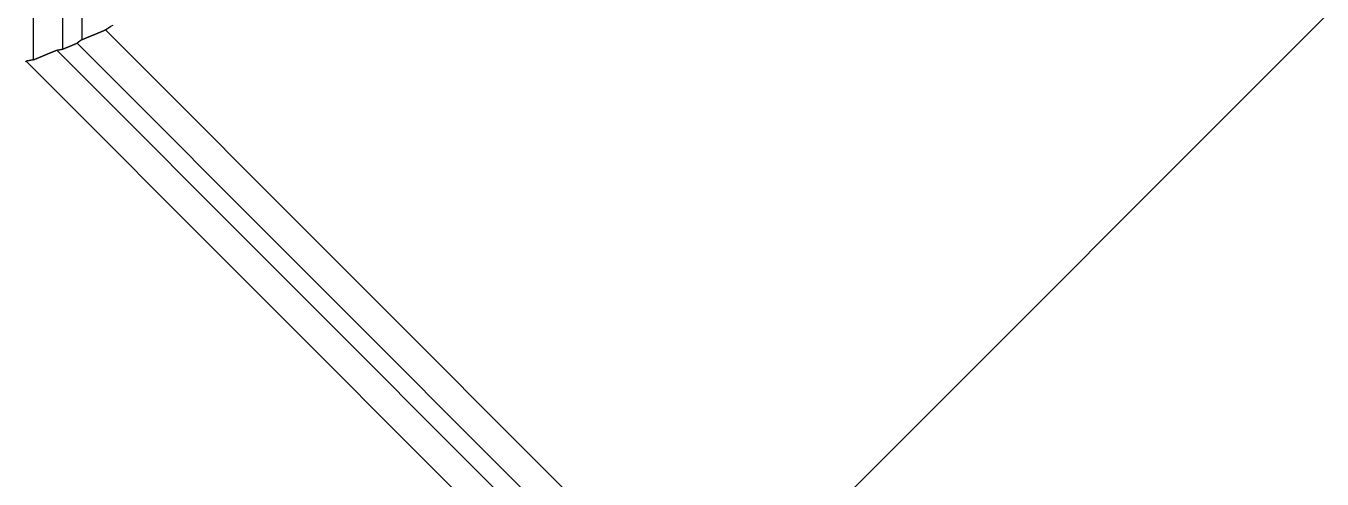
# Model space of a CAD drawing. Header units: millimetres. Extents: x -1292 to 2253, y 326 to 453.
# Drawn here: x 2097.77458 to 2097.80575, y 347.07726 to 347.08815 of the extents above; entities that cross this region are included whole.
import ezdxf

# ---------------------------------------------------------------- set-up
doc = ezdxf.new("R2010")
doc.units = ezdxf.units.MM
doc.header["$LTSCALE"] = 0.5
doc.linetypes.add('HIDDENX2', pattern=[0.75, 0.5, -0.25])
doc.layers.add('Eixo', color=4, linetype='HIDDENX2')
doc.layers.add('Esgoto', color=5, linetype='ByLayer')

msp = doc.modelspace()

# ---------------------------------------------------------------- linework, layer by layer
at = {"layer": 'Eixo'}
msp.add_line((2097.766307, 347.048861), (2097.826072, 347.108625), dxfattribs=at)
at = {"layer": 'Esgoto', "color": 2}
for p, q in [((2097.774757, 347.130925), (2097.774757, 347.087334)), ((2097.775464, 347.130632), (2097.775464, 347.087591)), ((2097.775929, 347.130168), (2097.775929, 347.087819)), ((2097.776636, 347.088148), (2097.776679, 347.088166)), ((2097.775969, 347.087836), (2097.775973, 347.087838)), ((2097.775973, 347.087838), (2097.775977, 347.08784)), ((2097.775977, 347.08784), (2097.775982, 347.087841)), ((2097.775982, 347.087841), (2097.775986, 347.087843)), ((2097.775986, 347.087843), (2097.775991, 347.087845)), ((2097.775991, 347.087845), (2097.775995, 347.087847)), ((2097.775995, 347.087847), (2097.776, 347.087849)), ((2097.776, 347.087849), (2097.776004, 347.087851)), ((2097.776004, 347.087851), (2097.776009, 347.087852)), ((2097.776009, 347.087852), (2097.776013, 347.087854)), ((2097.776013, 347.087854), (2097.776017, 347.087856)), ((2097.776017, 347.087856), (2097.776022, 347.087858)), ((2097.776022, 347.087858), (2097.776026, 347.08786)), ((2097.776026, 347.08786), (2097.776031, 347.087862)), ((2097.776031, 347.087862), (2097.776035, 347.087863)), ((2097.776035, 347.087863), (2097.77604, 347.087865)), ((2097.77604, 347.087865), (2097.776044, 347.087867)), ((2097.776044, 347.087867), (2097.776048, 347.087869)), ((2097.776048, 347.087869), (2097.776053, 347.087871)), ((2097.776053, 347.087871), (2097.776057, 347.087873)), ((2097.776057, 347.087873), (2097.776062, 347.087875)), ((2097.776062, 347.087875), (2097.776066, 347.087876)), ((2097.776066, 347.087876), (2097.776071, 347.087878)), ((2097.776071, 347.087878), (2097.776075, 347.08788)), ((2097.776075, 347.08788), (2097.776079, 347.087882)), ((2097.776079, 347.087882), (2097.776084, 347.087884)), ((2097.776084, 347.087884), (2097.776088, 347.087886)), ((2097.776088, 347.087886), (2097.776093, 347.087887)), ((2097.776093, 347.087887), (2097.776097, 347.087889)), ((2097.776097, 347.087889), (2097.776102, 347.087891)), ((2097.776102, 347.087891), (2097.776106, 347.087893)), ((2097.776106, 347.087893), (2097.776111, 347.087895)), ((2097.776111, 347.087895), (2097.776115, 347.087897)), ((2097.776115, 347.087897), (2097.776119, 347.087898)), ((2097.776119, 347.087898), (2097.776124, 347.0879)), ((2097.776124, 347.0879), (2097.776128, 347.087902)), ((2097.776128, 347.087902), (2097.776133, 347.087904)), ((2097.776133, 347.087904), (2097.776137, 347.087906)), ((2097.776137, 347.087906), (2097.776142, 347.087908)), ((2097.776142, 347.087908), (2097.776146, 347.087909)), ((2097.776146, 347.087909), (2097.77615, 347.087911)), ((2097.77615, 347.087911), (2097.776155, 347.087913)), ((2097.776155, 347.087913), (2097.776159, 347.087915)), ((2097.776159, 347.087915), (2097.776164, 347.087917)), ((2097.776164, 347.087917), (2097.776168, 347.087919)), ((2097.776168, 347.087919), (2097.776173, 347.08792)), ((2097.776173, 347.08792), (2097.776177, 347.087922)), ((2097.776177, 347.087922), (2097.776182, 347.087924)), ((2097.776182, 347.087924), (2097.776186, 347.087926)), ((2097.776186, 347.087926), (2097.77619, 347.087928)), ((2097.77619, 347.087928), (2097.776195, 347.08793)), ((2097.776195, 347.08793), (2097.776199, 347.087931)), ((2097.776199, 347.087931), (2097.776204, 347.087933)), ((2097.776204, 347.087933), (2097.776208, 347.087935)), ((2097.776208, 347.087935), (2097.776213, 347.087937)), ((2097.776213, 347.087937), (2097.776217, 347.087939)), ((2097.776217, 347.087939), (2097.776221, 347.087941)), ((2097.776221, 347.087941), (2097.776226, 347.087943)), ((2097.776226, 347.087943), (2097.77623, 347.087944)), ((2097.77623, 347.087944), (2097.776235, 347.087946)), ((2097.776235, 347.087946), (2097.776239, 347.087948)), ((2097.776239, 347.087948), (2097.776244, 347.08795)), ((2097.776244, 347.08795), (2097.776248, 347.087952)), ((2097.776248, 347.087952), (2097.776252, 347.087954)), ((2097.776252, 347.087954), (2097.776257, 347.087955)), ((2097.776257, 347.087955), (2097.776261, 347.087957)), ((2097.776261, 347.087957), (2097.776266, 347.087959)), ((2097.776266, 347.087959), (2097.77627, 347.087961)), ((2097.77627, 347.087961), (2097.776275, 347.087963)), ((2097.776275, 347.087963), (2097.776279, 347.087965)), ((2097.776279, 347.087965), (2097.776284, 347.087966)), ((2097.776284, 347.087966), (2097.776288, 347.087968)), ((2097.776288, 347.087968), (2097.776292, 347.08797)), ((2097.776292, 347.08797), (2097.776297, 347.087972)), ((2097.776297, 347.087972), (2097.776301, 347.087974)), ((2097.776301, 347.087974), (2097.776306, 347.087976)), ((2097.776306, 347.087976), (2097.77631, 347.087977)), ((2097.77631, 347.087977), (2097.776315, 347.087979)), ((2097.776315, 347.087979), (2097.776319, 347.087981)), ((2097.776319, 347.087981), (2097.776323, 347.087983)), ((2097.776323, 347.087983), (2097.776328, 347.087985)), ((2097.776328, 347.087985), (2097.776332, 347.087987)), ((2097.776332, 347.087987), (2097.776337, 347.087988)), ((2097.776337, 347.087988), (2097.776341, 347.08799)), ((2097.776341, 347.08799), (2097.776346, 347.087992)), ((2097.776346, 347.087992), (2097.77635, 347.087994)), ((2097.77635, 347.087994), (2097.776355, 347.087996)), ((2097.776355, 347.087996), (2097.776359, 347.087998)), ((2097.776359, 347.087998), (2097.776363, 347.087999)), ((2097.776363, 347.087999), (2097.776368, 347.088001)), ((2097.776368, 347.088001), (2097.776372, 347.088003)), ((2097.776372, 347.088003), (2097.776377, 347.088005)), ((2097.776377, 347.088005), (2097.776381, 347.088007)), ((2097.776381, 347.088007), (2097.776386, 347.088009)), ((2097.776386, 347.088009), (2097.77639, 347.08801)), ((2097.77639, 347.08801), (2097.776394, 347.088012)), ((2097.776394, 347.088012), (2097.776399, 347.088014)), ((2097.776399, 347.088014), (2097.776403, 347.088016)), ((2097.776403, 347.088016), (2097.776408, 347.088018)), ((2097.776408, 347.088018), (2097.776412, 347.08802)), ((2097.776412, 347.08802), (2097.776417, 347.088022)), ((2097.776417, 347.088022), (2097.776421, 347.088023)), ((2097.776421, 347.088023), (2097.776425, 347.088025)), ((2097.776425, 347.088025), (2097.77643, 347.088027)), ((2097.77643, 347.088027), (2097.776434, 347.088029)), ((2097.776434, 347.088029), (2097.776439, 347.088031)), ((2097.776439, 347.088031), (2097.776443, 347.088033)), ((2097.776443, 347.088033), (2097.776448, 347.088034)), ((2097.776448, 347.088034), (2097.776452, 347.088036)), ((2097.776452, 347.088036), (2097.776457, 347.088038)), ((2097.776457, 347.088038), (2097.776461, 347.08804)), ((2097.776461, 347.08804), (2097.776465, 347.088042)), ((2097.776465, 347.088042), (2097.77647, 347.088044)), ((2097.77647, 347.088044), (2097.776474, 347.088045)), ((2097.776474, 347.088045), (2097.776479, 347.088047)), ((2097.776479, 347.088047), (2097.776483, 347.088049)), ((2097.776483, 347.088049), (2097.776488, 347.088051)), ((2097.776488, 347.088051), (2097.776492, 347.088053)), ((2097.776492, 347.088053), (2097.776493, 347.088053)), ((2097.776492, 347.088053), (2097.806022, 347.058523)), ((2097.776493, 347.088053), (2097.776494, 347.088054)), ((2097.776494, 347.088054), (2097.776495, 347.088055)), ((2097.776494, 347.088054), (2097.776494, 347.088054)), ((2097.776495, 347.088055), (2097.776496, 347.088055)), ((2097.776496, 347.088055), (2097.776497, 347.088056)), ((2097.776497, 347.088056), (2097.776498, 347.088057)), ((2097.776497, 347.088056), (2097.776497, 347.088056)), ((2097.776498, 347.088057), (2097.776499, 347.088057)), ((2097.776499, 347.088057), (2097.7765, 347.088058)), ((2097.7765, 347.088058), (2097.776501, 347.088059)), ((2097.7765, 347.088058), (2097.7765, 347.088058)), ((2097.776501, 347.088059), (2097.776502, 347.088059)), ((2097.776502, 347.088059), (2097.776503, 347.08806)), ((2097.776503, 347.08806), (2097.776504, 347.088061)), ((2097.776503, 347.08806), (2097.776503, 347.08806)), ((2097.776504, 347.088061), (2097.776505, 347.088061)), ((2097.776505, 347.088061), (2097.776506, 347.088062)), ((2097.776506, 347.088062), (2097.776507, 347.088063)), ((2097.776506, 347.088062), (2097.776506, 347.088062)), ((2097.776507, 347.088063), (2097.776508, 347.088063)), ((2097.776508, 347.088063), (2097.776509, 347.088064)), ((2097.776509, 347.088064), (2097.77651, 347.088065)), ((2097.776509, 347.088064), (2097.776509, 347.088064)), ((2097.77651, 347.088065), (2097.776511, 347.088065)), ((2097.776511, 347.088065), (2097.776512, 347.088066)), ((2097.776512, 347.088066), (2097.776513, 347.088067)), ((2097.776512, 347.088066), (2097.776512, 347.088066)), ((2097.776513, 347.088067), (2097.776514, 347.088067)), ((2097.776514, 347.088067), (2097.776515, 347.088068)), ((2097.776515, 347.088068), (2097.776516, 347.088069)), ((2097.776515, 347.088068), (2097.776515, 347.088068)), ((2097.776516, 347.088069), (2097.776517, 347.088069)), ((2097.776517, 347.088069), (2097.776518, 347.08807)), ((2097.776518, 347.08807), (2097.776519, 347.088071)), ((2097.776518, 347.08807), (2097.776518, 347.08807)), ((2097.776519, 347.088071), (2097.77652, 347.088071)), ((2097.77652, 347.088071), (2097.776521, 347.088072)), ((2097.776521, 347.088072), (2097.776522, 347.088073)), ((2097.776521, 347.088072), (2097.776521, 347.088072)), ((2097.776522, 347.088073), (2097.776523, 347.088073)), ((2097.776523, 347.088073), (2097.776524, 347.088074)), ((2097.776524, 347.088074), (2097.776525, 347.088075)), ((2097.776524, 347.088074), (2097.776524, 347.088074)), ((2097.776525, 347.088075), (2097.776526, 347.088075)), ((2097.776526, 347.088075), (2097.776527, 347.088076)), ((2097.776527, 347.088076), (2097.776528, 347.088077)), ((2097.776527, 347.088076), (2097.776527, 347.088076)), ((2097.776528, 347.088077), (2097.776529, 347.088077)), ((2097.776529, 347.088077), (2097.77653, 347.088078)), ((2097.77653, 347.088078), (2097.776531, 347.088079)), ((2097.77653, 347.088078), (2097.77653, 347.088078)), ((2097.776531, 347.088079), (2097.776532, 347.088079)), ((2097.776532, 347.088079), (2097.776533, 347.08808)), ((2097.776533, 347.08808), (2097.776534, 347.088081)), ((2097.776533, 347.08808), (2097.776533, 347.08808)), ((2097.776534, 347.088081), (2097.776535, 347.088081)), ((2097.776535, 347.088081), (2097.776536, 347.088082)), ((2097.776536, 347.088082), (2097.776537, 347.088083)), ((2097.776536, 347.088082), (2097.776536, 347.088082)), ((2097.776537, 347.088083), (2097.776538, 347.088083)), ((2097.776538, 347.088083), (2097.776539, 347.088084)), ((2097.776539, 347.088084), (2097.77654, 347.088085)), ((2097.776539, 347.088084), (2097.776539, 347.088084)), ((2097.77654, 347.088085), (2097.776541, 347.088085)), ((2097.776541, 347.088085), (2097.776542, 347.088086)), ((2097.776542, 347.088086), (2097.776543, 347.088087)), ((2097.776542, 347.088086), (2097.776542, 347.088086)), ((2097.776543, 347.088087), (2097.776544, 347.088087)), ((2097.776544, 347.088087), (2097.776545, 347.088088)), ((2097.776545, 347.088088), (2097.776546, 347.088089)), ((2097.776545, 347.088088), (2097.776545, 347.088088)), ((2097.776546, 347.088089), (2097.776547, 347.088089)), ((2097.776547, 347.088089), (2097.776548, 347.08809)), ((2097.776548, 347.08809), (2097.776549, 347.088091)), ((2097.776548, 347.08809), (2097.776548, 347.08809)), ((2097.776549, 347.088091), (2097.77655, 347.088091)), ((2097.77655, 347.088091), (2097.776551, 347.088092)), ((2097.776551, 347.088092), (2097.776552, 347.088093)), ((2097.776551, 347.088092), (2097.776551, 347.088092)), ((2097.776552, 347.088093), (2097.776553, 347.088093)), ((2097.776553, 347.088093), (2097.776554, 347.088094)), ((2097.776554, 347.088094), (2097.776555, 347.088095)), ((2097.776554, 347.088094), (2097.776554, 347.088094)), ((2097.776555, 347.088095), (2097.776556, 347.088095)), ((2097.776556, 347.088095), (2097.776557, 347.088096)), ((2097.776557, 347.088096), (2097.776558, 347.088097)), ((2097.776557, 347.088096), (2097.776557, 347.088096)), ((2097.776558, 347.088097), (2097.776559, 347.088097)), ((2097.776559, 347.088097), (2097.77656, 347.088098)), ((2097.77656, 347.088098), (2097.776561, 347.088099)), ((2097.77656, 347.088098), (2097.77656, 347.088098)), ((2097.776561, 347.088099), (2097.776562, 347.088099)), ((2097.776562, 347.088099), (2097.776563, 347.0881)), ((2097.776563, 347.0881), (2097.776564, 347.088101)), ((2097.776563, 347.0881), (2097.776563, 347.0881)), ((2097.776564, 347.088101), (2097.776565, 347.088101)), ((2097.776565, 347.088101), (2097.776566, 347.088102)), ((2097.776566, 347.088102), (2097.776567, 347.088103)), ((2097.776566, 347.088102), (2097.776566, 347.088102)), ((2097.776567, 347.088103), (2097.776568, 347.088103)), ((2097.776568, 347.088103), (2097.776569, 347.088104)), ((2097.776569, 347.088104), (2097.77657, 347.088105)), ((2097.776569, 347.088104), (2097.776569, 347.088104)), ((2097.77657, 347.088105), (2097.776571, 347.088105)), ((2097.776571, 347.088105), (2097.776572, 347.088106)), ((2097.776572, 347.088106), (2097.776573, 347.088107)), ((2097.776572, 347.088106), (2097.776572, 347.088106)), ((2097.776573, 347.088107), (2097.776574, 347.088107)), ((2097.776574, 347.088107), (2097.776575, 347.088108)), ((2097.776575, 347.088108), (2097.776576, 347.088109)), ((2097.776575, 347.088108), (2097.776575, 347.088108)), ((2097.776576, 347.088109), (2097.776577, 347.088109)), ((2097.776577, 347.088109), (2097.776578, 347.08811)), ((2097.776578, 347.08811), (2097.776579, 347.088111)), ((2097.776578, 347.08811), (2097.776578, 347.08811)), ((2097.776579, 347.088111), (2097.77658, 347.088111)), ((2097.77658, 347.088111), (2097.776581, 347.088112)), ((2097.776581, 347.088112), (2097.776582, 347.088113)), ((2097.776581, 347.088112), (2097.776581, 347.088112)), ((2097.776582, 347.088113), (2097.776583, 347.088113)), ((2097.776583, 347.088113), (2097.776584, 347.088114)), ((2097.776584, 347.088114), (2097.776585, 347.088115)), ((2097.776584, 347.088114), (2097.776584, 347.088114)), ((2097.776585, 347.088115), (2097.776586, 347.088115)), ((2097.776586, 347.088115), (2097.776587, 347.088116)), ((2097.776587, 347.088116), (2097.776588, 347.088117)), ((2097.776587, 347.088116), (2097.776587, 347.088116)), ((2097.776588, 347.088117), (2097.776589, 347.088117)), ((2097.776589, 347.088117), (2097.77659, 347.088118)), ((2097.77659, 347.088118), (2097.776591, 347.088119)), ((2097.77659, 347.088118), (2097.77659, 347.088118)), ((2097.776591, 347.088119), (2097.776592, 347.088119)), ((2097.776592, 347.088119), (2097.776593, 347.08812)), ((2097.776593, 347.08812), (2097.776594, 347.088121)), ((2097.776593, 347.08812), (2097.776593, 347.08812)), ((2097.776594, 347.088121), (2097.776595, 347.088121)), ((2097.776595, 347.088121), (2097.776596, 347.088122)), ((2097.776596, 347.088122), (2097.776597, 347.088123)), ((2097.776596, 347.088122), (2097.776596, 347.088122)), ((2097.776597, 347.088123), (2097.776598, 347.088123)), ((2097.776598, 347.088123), (2097.776599, 347.088124)), ((2097.776599, 347.088124), (2097.7766, 347.088124)), ((2097.7766, 347.088124), (2097.7766, 347.088125)), ((2097.7766, 347.088125), (2097.776601, 347.088125)), ((2097.776601, 347.088125), (2097.776602, 347.088126)), ((2097.776602, 347.088126), (2097.776603, 347.088126)), ((2097.776603, 347.088126), (2097.776603, 347.088127)), ((2097.776603, 347.088127), (2097.776604, 347.088127)), ((2097.776604, 347.088127), (2097.776605, 347.088128)), ((2097.776605, 347.088128), (2097.776606, 347.088128)), ((2097.776606, 347.088128), (2097.776606, 347.088129)), ((2097.776606, 347.088129), (2097.776607, 347.088129)), ((2097.776607, 347.088129), (2097.776608, 347.08813)), ((2097.776608, 347.08813), (2097.776609, 347.08813)), ((2097.776609, 347.08813), (2097.776609, 347.088131)), ((2097.776609, 347.088131), (2097.77661, 347.088131)), ((2097.77661, 347.088131), (2097.776611, 347.088132)), ((2097.776611, 347.088132), (2097.776612, 347.088132)), ((2097.776612, 347.088132), (2097.776612, 347.088133)), ((2097.776612, 347.088133), (2097.776613, 347.088133)), ((2097.776613, 347.088133), (2097.776614, 347.088134)), ((2097.776614, 347.088134), (2097.776615, 347.088134)), ((2097.776615, 347.088134), (2097.776615, 347.088135)), ((2097.776615, 347.088135), (2097.776616, 347.088135)), ((2097.776616, 347.088135), (2097.776617, 347.088136)), ((2097.776617, 347.088136), (2097.776618, 347.088136)), ((2097.776618, 347.088136), (2097.776618, 347.088137)), ((2097.776618, 347.088137), (2097.776619, 347.088137)), ((2097.776619, 347.088137), (2097.77662, 347.088138)), ((2097.77662, 347.088138), (2097.776621, 347.088138)), ((2097.776621, 347.088138), (2097.776621, 347.088139)), ((2097.776621, 347.088139), (2097.776622, 347.088139)), ((2097.776622, 347.088139), (2097.776623, 347.08814)), ((2097.776623, 347.08814), (2097.776624, 347.08814)), ((2097.776624, 347.08814), (2097.776624, 347.088141)), ((2097.776624, 347.088141), (2097.776625, 347.088141)), ((2097.776625, 347.088141), (2097.776626, 347.088142)), ((2097.776626, 347.088142), (2097.776627, 347.088142)), ((2097.776627, 347.088142), (2097.776627, 347.088143)), ((2097.776627, 347.088143), (2097.776628, 347.088143)), ((2097.776628, 347.088143), (2097.776629, 347.088144)), ((2097.776629, 347.088144), (2097.77663, 347.088144)), ((2097.77663, 347.088144), (2097.77663, 347.088145)), ((2097.77663, 347.088145), (2097.776631, 347.088145)), ((2097.776631, 347.088145), (2097.776632, 347.088146)), ((2097.776632, 347.088146), (2097.776633, 347.088146)), ((2097.776633, 347.088146), (2097.776634, 347.088147)), ((2097.776634, 347.088147), (2097.776635, 347.088148)), ((2097.776634, 347.088147), (2097.776634, 347.088147)), ((2097.776635, 347.088148), (2097.776636, 347.088148)), ((2097.775219, 347.087525), (2097.775223, 347.087527)), ((2097.775223, 347.087527), (2097.775228, 347.087529)), ((2097.775228, 347.087529), (2097.775232, 347.087531)), ((2097.775232, 347.087531), (2097.775237, 347.087532)), ((2097.775237, 347.087532), (2097.775241, 347.087534)), ((2097.775241, 347.087534), (2097.775246, 347.087536)), ((2097.775246, 347.087536), (2097.77525, 347.087538)), ((2097.77525, 347.087538), (2097.775254, 347.08754)), ((2097.775254, 347.08754), (2097.775259, 347.087542)), ((2097.775259, 347.087542), (2097.775263, 347.087543)), ((2097.775263, 347.087543), (2097.775268, 347.087545)), ((2097.775268, 347.087545), (2097.775272, 347.087547)), ((2097.775272, 347.087547), (2097.775277, 347.087549)), ((2097.775277, 347.087549), (2097.775281, 347.087551)), ((2097.775281, 347.087551), (2097.775285, 347.087553)), ((2097.775285, 347.087553), (2097.77529, 347.087554)), ((2097.77529, 347.087554), (2097.775294, 347.087556)), ((2097.775294, 347.087556), (2097.775299, 347.087558)), ((2097.775299, 347.087558), (2097.775303, 347.08756)), ((2097.775303, 347.08756), (2097.775308, 347.087562)), ((2097.775308, 347.087562), (2097.775312, 347.087564)), ((2097.775312, 347.087564), (2097.775317, 347.087565)), ((2097.775317, 347.087565), (2097.775321, 347.087567)), ((2097.775321, 347.087567), (2097.775322, 347.087567)), ((2097.775321, 347.087567), (2097.805729, 347.05716)), ((2097.775322, 347.087567), (2097.775323, 347.087568)), ((2097.775323, 347.087568), (2097.775324, 347.087568)), ((2097.775324, 347.087568), (2097.775325, 347.087568)), ((2097.775325, 347.087568), (2097.775327, 347.087568)), ((2097.775327, 347.087568), (2097.775328, 347.087568)), ((2097.775328, 347.087568), (2097.775329, 347.087569)), ((2097.775329, 347.087569), (2097.77533, 347.087569)), ((2097.77533, 347.087569), (2097.775331, 347.087569)), ((2097.775331, 347.087569), (2097.775332, 347.087569)), ((2097.775332, 347.087569), (2097.775333, 347.087569)), ((2097.775333, 347.087569), (2097.775335, 347.08757)), ((2097.775335, 347.08757), (2097.775336, 347.08757)), ((2097.775336, 347.08757), (2097.775337, 347.08757)), ((2097.775337, 347.08757), (2097.775338, 347.08757)), ((2097.775338, 347.08757), (2097.775339, 347.08757)), ((2097.775339, 347.08757), (2097.77534, 347.08757)), ((2097.77534, 347.08757), (2097.775341, 347.087571)), ((2097.775341, 347.087571), (2097.775343, 347.087571)), ((2097.775343, 347.087571), (2097.775344, 347.087571)), ((2097.775344, 347.087571), (2097.775345, 347.087571)), ((2097.775345, 347.087571), (2097.775346, 347.087571)), ((2097.775346, 347.087571), (2097.775347, 347.087572)), ((2097.775347, 347.087572), (2097.775348, 347.087572)), ((2097.775348, 347.087572), (2097.775349, 347.087572)), ((2097.775349, 347.087572), (2097.77535, 347.087572)), ((2097.77535, 347.087572), (2097.775352, 347.087572)), ((2097.775352, 347.087572), (2097.775353, 347.087573)), ((2097.775353, 347.087573), (2097.775354, 347.087573)), ((2097.775354, 347.087573), (2097.775355, 347.087573)), ((2097.775355, 347.087573), (2097.775356, 347.087573)), ((2097.775356, 347.087573), (2097.775357, 347.087573)), ((2097.775357, 347.087573), (2097.775358, 347.087573)), ((2097.775358, 347.087573), (2097.775359, 347.087574)), ((2097.775359, 347.087574), (2097.775361, 347.087574)), ((2097.775361, 347.087574), (2097.775362, 347.087574)), ((2097.775362, 347.087574), (2097.775363, 347.087574)), ((2097.775363, 347.087574), (2097.775364, 347.087574)), ((2097.775364, 347.087574), (2097.775365, 347.087575)), ((2097.775365, 347.087575), (2097.775366, 347.087575)), ((2097.775366, 347.087575), (2097.775367, 347.087575)), ((2097.775367, 347.087575), (2097.775369, 347.087575)), ((2097.775369, 347.087575), (2097.77537, 347.087575)), ((2097.77537, 347.087575), (2097.775371, 347.087575)), ((2097.775371, 347.087575), (2097.775372, 347.087576)), ((2097.775372, 347.087576), (2097.775373, 347.087576)), ((2097.775373, 347.087576), (2097.775374, 347.087576)), ((2097.775374, 347.087576), (2097.775375, 347.087576)), ((2097.775375, 347.087576), (2097.775376, 347.087576)), ((2097.775376, 347.087576), (2097.775378, 347.087577)), ((2097.775378, 347.087577), (2097.775379, 347.087577)), ((2097.775379, 347.087577), (2097.77538, 347.087577)), ((2097.77538, 347.087577), (2097.775381, 347.087577)), ((2097.775381, 347.087577), (2097.775382, 347.087577)), ((2097.775382, 347.087577), (2097.775383, 347.087578)), ((2097.775383, 347.087578), (2097.775384, 347.087578)), ((2097.775384, 347.087578), (2097.775386, 347.087578)), ((2097.775386, 347.087578), (2097.775387, 347.087578)), ((2097.775387, 347.087578), (2097.775388, 347.087578)), ((2097.775388, 347.087578), (2097.775389, 347.087578)), ((2097.775389, 347.087578), (2097.77539, 347.087579)), ((2097.77539, 347.087579), (2097.775391, 347.087579)), ((2097.775391, 347.087579), (2097.775392, 347.087579)), ((2097.775392, 347.087579), (2097.775393, 347.087579)), ((2097.775393, 347.087579), (2097.775395, 347.087579)), ((2097.775395, 347.087579), (2097.775396, 347.08758)), ((2097.775396, 347.08758), (2097.775397, 347.08758)), ((2097.775397, 347.08758), (2097.775398, 347.08758)), ((2097.775398, 347.08758), (2097.775399, 347.08758)), ((2097.775399, 347.08758), (2097.7754, 347.08758)), ((2097.7754, 347.08758), (2097.775401, 347.08758)), ((2097.775401, 347.08758), (2097.775402, 347.087581)), ((2097.775402, 347.087581), (2097.775404, 347.087581)), ((2097.775404, 347.087581), (2097.775405, 347.087581)), ((2097.775405, 347.087581), (2097.775406, 347.087581)), ((2097.775406, 347.087581), (2097.775407, 347.087581)), ((2097.775407, 347.087581), (2097.775408, 347.087582)), ((2097.775408, 347.087582), (2097.775409, 347.087582)), ((2097.775409, 347.087582), (2097.77541, 347.087582)), ((2097.77541, 347.087582), (2097.775411, 347.087582)), ((2097.775411, 347.087582), (2097.775413, 347.087582)), ((2097.775413, 347.087582), (2097.775414, 347.087583)), ((2097.775414, 347.087583), (2097.775415, 347.087583)), ((2097.775415, 347.087583), (2097.775416, 347.087583)), ((2097.775416, 347.087583), (2097.775417, 347.087583)), ((2097.775417, 347.087583), (2097.775418, 347.087583)), ((2097.775418, 347.087583), (2097.775419, 347.087583)), ((2097.775419, 347.087583), (2097.775421, 347.087584)), ((2097.775421, 347.087584), (2097.775422, 347.087584)), ((2097.775422, 347.087584), (2097.775423, 347.087584)), ((2097.775423, 347.087584), (2097.775424, 347.087584)), ((2097.775424, 347.087584), (2097.775425, 347.087584)), ((2097.775425, 347.087584), (2097.775426, 347.087585)), ((2097.775426, 347.087585), (2097.775427, 347.087585)), ((2097.775427, 347.087585), (2097.775428, 347.087585)), ((2097.775428, 347.087585), (2097.77543, 347.087585)), ((2097.77543, 347.087585), (2097.775431, 347.087585)), ((2097.775431, 347.087585), (2097.775432, 347.087585)), ((2097.775432, 347.087585), (2097.775433, 347.087586)), ((2097.775433, 347.087586), (2097.775434, 347.087586)), ((2097.775434, 347.087586), (2097.775435, 347.087586)), ((2097.775435, 347.087586), (2097.775436, 347.087586)), ((2097.775436, 347.087586), (2097.775437, 347.087586)), ((2097.775437, 347.087586), (2097.775439, 347.087587)), ((2097.775439, 347.087587), (2097.77544, 347.087587)), ((2097.77544, 347.087587), (2097.775441, 347.087587)), ((2097.775441, 347.087587), (2097.775442, 347.087587)), ((2097.775442, 347.087587), (2097.775443, 347.087587)), ((2097.775443, 347.087587), (2097.775444, 347.087588)), ((2097.775444, 347.087588), (2097.775445, 347.087588)), ((2097.775445, 347.087588), (2097.775446, 347.087588)), ((2097.775446, 347.087588), (2097.775448, 347.087588)), ((2097.775448, 347.087588), (2097.775449, 347.087588)), ((2097.775449, 347.087588), (2097.77545, 347.087588)), ((2097.77545, 347.087588), (2097.775451, 347.087589)), ((2097.775451, 347.087589), (2097.775452, 347.087589)), ((2097.775452, 347.087589), (2097.775453, 347.087589)), ((2097.775453, 347.087589), (2097.775454, 347.087589)), ((2097.775454, 347.087589), (2097.775455, 347.087589)), ((2097.775455, 347.087589), (2097.775457, 347.08759)), ((2097.775457, 347.08759), (2097.775458, 347.08759)), ((2097.775458, 347.08759), (2097.775459, 347.08759)), ((2097.775459, 347.08759), (2097.77546, 347.08759)), ((2097.77546, 347.08759), (2097.775461, 347.08759)), ((2097.775461, 347.08759), (2097.775462, 347.08759)), ((2097.775462, 347.08759), (2097.775463, 347.087591)), ((2097.775463, 347.087591), (2097.775464, 347.087591)), ((2097.775464, 347.087591), (2097.775467, 347.087592)), ((2097.775467, 347.087592), (2097.77547, 347.087593)), ((2097.77547, 347.087593), (2097.775473, 347.087594)), ((2097.775473, 347.087594), (2097.775476, 347.087596)), ((2097.775476, 347.087596), (2097.775479, 347.087597)), ((2097.775479, 347.087597), (2097.775481, 347.087598)), ((2097.775481, 347.087598), (2097.775484, 347.087599)), ((2097.775484, 347.087599), (2097.775487, 347.0876)), ((2097.775487, 347.0876), (2097.77549, 347.087601)), ((2097.77549, 347.087601), (2097.775493, 347.087603)), ((2097.775493, 347.087603), (2097.775496, 347.087604)), ((2097.775496, 347.087604), (2097.775498, 347.087605)), ((2097.775498, 347.087605), (2097.775501, 347.087606)), ((2097.775501, 347.087606), (2097.775504, 347.087607)), ((2097.775504, 347.087607), (2097.775507, 347.087608)), ((2097.775507, 347.087608), (2097.77551, 347.08761)), ((2097.77551, 347.08761), (2097.775513, 347.087611)), ((2097.775513, 347.087611), (2097.775515, 347.087612)), ((2097.775515, 347.087612), (2097.775518, 347.087613)), ((2097.775518, 347.087613), (2097.775521, 347.087614)), ((2097.775521, 347.087614), (2097.775524, 347.087615)), ((2097.775524, 347.087615), (2097.775527, 347.087617)), ((2097.775527, 347.087617), (2097.775529, 347.087618)), ((2097.775529, 347.087618), (2097.775532, 347.087619)), ((2097.775532, 347.087619), (2097.775535, 347.08762)), ((2097.775535, 347.08762), (2097.775538, 347.087621)), ((2097.775538, 347.087621), (2097.775541, 347.087622)), ((2097.775541, 347.087622), (2097.775543, 347.087624)), ((2097.775543, 347.087624), (2097.775546, 347.087625)), ((2097.775546, 347.087625), (2097.775549, 347.087626)), ((2097.775549, 347.087626), (2097.775552, 347.087627)), ((2097.775552, 347.087627), (2097.775554, 347.087628)), ((2097.775554, 347.087628), (2097.775557, 347.087629)), ((2097.775557, 347.087629), (2097.77556, 347.087631)), ((2097.77556, 347.087631), (2097.775563, 347.087632)), ((2097.775563, 347.087632), (2097.775566, 347.087633)), ((2097.775566, 347.087633), (2097.775568, 347.087634)), ((2097.775568, 347.087634), (2097.775571, 347.087635)), ((2097.775571, 347.087635), (2097.775574, 347.087636)), ((2097.775574, 347.087636), (2097.775577, 347.087637)), ((2097.775577, 347.087637), (2097.775579, 347.087639)), ((2097.775579, 347.087639), (2097.775582, 347.08764)), ((2097.775582, 347.08764), (2097.775585, 347.087641)), ((2097.775585, 347.087641), (2097.775588, 347.087642)), ((2097.775588, 347.087642), (2097.77559, 347.087643)), ((2097.77559, 347.087643), (2097.775593, 347.087644)), ((2097.775593, 347.087644), (2097.775596, 347.087645)), ((2097.775596, 347.087645), (2097.775599, 347.087647)), ((2097.775599, 347.087647), (2097.775601, 347.087648)), ((2097.775601, 347.087648), (2097.775604, 347.087649)), ((2097.775604, 347.087649), (2097.775607, 347.08765)), ((2097.775607, 347.08765), (2097.77561, 347.087651)), ((2097.77561, 347.087651), (2097.775612, 347.087652)), ((2097.775612, 347.087652), (2097.775615, 347.087653)), ((2097.775615, 347.087653), (2097.775618, 347.087655)), ((2097.775618, 347.087655), (2097.775621, 347.087656)), ((2097.775621, 347.087656), (2097.775623, 347.087657)), ((2097.775623, 347.087657), (2097.775626, 347.087658)), ((2097.775626, 347.087658), (2097.775629, 347.087659)), ((2097.775629, 347.087659), (2097.775632, 347.08766)), ((2097.775632, 347.08766), (2097.775634, 347.087661)), ((2097.775634, 347.087661), (2097.775637, 347.087663)), ((2097.775637, 347.087663), (2097.77564, 347.087664)), ((2097.77564, 347.087664), (2097.775643, 347.087665)), ((2097.775643, 347.087665), (2097.775645, 347.087666)), ((2097.775645, 347.087666), (2097.775648, 347.087667)), ((2097.775648, 347.087667), (2097.775651, 347.087668)), ((2097.775651, 347.087668), (2097.775653, 347.087669)), ((2097.775653, 347.087669), (2097.775656, 347.08767)), ((2097.775656, 347.08767), (2097.775659, 347.087672)), ((2097.775659, 347.087672), (2097.775662, 347.087673)), ((2097.775662, 347.087673), (2097.775664, 347.087674)), ((2097.775664, 347.087674), (2097.775667, 347.087675)), ((2097.775667, 347.087675), (2097.77567, 347.087676)), ((2097.77567, 347.087676), (2097.775672, 347.087677)), ((2097.775672, 347.087677), (2097.775675, 347.087678)), ((2097.775675, 347.087678), (2097.775678, 347.087679)), ((2097.775678, 347.087679), (2097.77568, 347.087681)), ((2097.77568, 347.087681), (2097.775683, 347.087682)), ((2097.775683, 347.087682), (2097.775686, 347.087683)), ((2097.775686, 347.087683), (2097.775689, 347.087684)), ((2097.775689, 347.087684), (2097.775691, 347.087685)), ((2097.775691, 347.087685), (2097.775694, 347.087686)), ((2097.775694, 347.087686), (2097.775697, 347.087687)), ((2097.775697, 347.087687), (2097.775699, 347.087688)), ((2097.775699, 347.087688), (2097.775702, 347.08769)), ((2097.775702, 347.08769), (2097.775705, 347.087691)), ((2097.775705, 347.087691), (2097.775707, 347.087692)), ((2097.775707, 347.087692), (2097.77571, 347.087693)), ((2097.77571, 347.087693), (2097.775713, 347.087694)), ((2097.775713, 347.087694), (2097.775715, 347.087695)), ((2097.775715, 347.087695), (2097.775718, 347.087696)), ((2097.775718, 347.087696), (2097.775721, 347.087697)), ((2097.775721, 347.087697), (2097.775723, 347.087698)), ((2097.775723, 347.087698), (2097.775726, 347.0877)), ((2097.775726, 347.0877), (2097.775729, 347.087701)), ((2097.775729, 347.087701), (2097.775731, 347.087702)), ((2097.775731, 347.087702), (2097.775734, 347.087703)), ((2097.775734, 347.087703), (2097.775737, 347.087704)), ((2097.775737, 347.087704), (2097.775739, 347.087705)), ((2097.775739, 347.087705), (2097.775742, 347.087706)), ((2097.775742, 347.087706), (2097.775745, 347.087707)), ((2097.775745, 347.087707), (2097.775747, 347.087708)), ((2097.775747, 347.087708), (2097.77575, 347.087709)), ((2097.77575, 347.087709), (2097.775753, 347.087711)), ((2097.775753, 347.087711), (2097.775755, 347.087712)), ((2097.775755, 347.087712), (2097.775758, 347.087713)), ((2097.775758, 347.087713), (2097.77576, 347.087714)), ((2097.77576, 347.087714), (2097.775763, 347.087715)), ((2097.775763, 347.087715), (2097.775766, 347.087716)), ((2097.775766, 347.087716), (2097.775768, 347.087717)), ((2097.775768, 347.087717), (2097.775771, 347.087718)), ((2097.775771, 347.087718), (2097.775774, 347.087719)), ((2097.775774, 347.087719), (2097.775776, 347.08772)), ((2097.775776, 347.08772), (2097.775779, 347.087721)), ((2097.775779, 347.087721), (2097.775782, 347.087723)), ((2097.775782, 347.087723), (2097.775784, 347.087724)), ((2097.775784, 347.087724), (2097.775787, 347.087725)), ((2097.775787, 347.087725), (2097.775789, 347.087726)), ((2097.775789, 347.087726), (2097.775792, 347.087727)), ((2097.775792, 347.087727), (2097.775795, 347.087728)), ((2097.775795, 347.087728), (2097.775797, 347.087729)), ((2097.775797, 347.087729), (2097.7758, 347.08773)), ((2097.7758, 347.08773), (2097.775802, 347.087731)), ((2097.775802, 347.087731), (2097.775805, 347.087732)), ((2097.775805, 347.087732), (2097.775808, 347.087733)), ((2097.775808, 347.087733), (2097.77581, 347.087735)), ((2097.775811, 347.087735), (2097.77581, 347.087735)), ((2097.77581, 347.087735), (2097.805729, 347.057816)), ((2097.775812, 347.087736), (2097.775811, 347.087735)), ((2097.775813, 347.087737), (2097.775812, 347.087736)), ((2097.775814, 347.087737), (2097.775813, 347.087737)), ((2097.775815, 347.087738), (2097.775814, 347.087737)), ((2097.775816, 347.087739), (2097.775815, 347.087738)), ((2097.775817, 347.087739), (2097.775816, 347.087739)), ((2097.775818, 347.08774), (2097.775817, 347.087739)), ((2097.775819, 347.087741), (2097.775818, 347.08774)), ((2097.77582, 347.087741), (2097.775819, 347.087741)), ((2097.775821, 347.087742), (2097.77582, 347.087741)), ((2097.775822, 347.087743), (2097.775821, 347.087743)), ((2097.775821, 347.087743), (2097.775821, 347.087742)), ((2097.775823, 347.087744), (2097.775822, 347.087743)), ((2097.775824, 347.087745), (2097.775823, 347.087744)), ((2097.775825, 347.087745), (2097.775824, 347.087745)), ((2097.775826, 347.087746), (2097.775825, 347.087745)), ((2097.775827, 347.087747), (2097.775826, 347.087746)), ((2097.775828, 347.087747), (2097.775827, 347.087747)), ((2097.775829, 347.087748), (2097.775828, 347.087747)), ((2097.77583, 347.087749), (2097.775829, 347.087748)), ((2097.775831, 347.087749), (2097.77583, 347.087749)), ((2097.775832, 347.08775), (2097.775831, 347.087749)), ((2097.775833, 347.087751), (2097.775832, 347.08775)), ((2097.775834, 347.087751), (2097.775833, 347.087751)), ((2097.775835, 347.087752), (2097.775834, 347.087751)), ((2097.775836, 347.087753), (2097.775835, 347.087752)), ((2097.775837, 347.087754), (2097.775836, 347.087753)), ((2097.775836, 347.087753), (2097.775836, 347.087753)), ((2097.775838, 347.087755), (2097.775837, 347.087754)), ((2097.775839, 347.087755), (2097.775838, 347.087755)), ((2097.77584, 347.087756), (2097.775839, 347.087755)), ((2097.775841, 347.087757), (2097.77584, 347.087756)), ((2097.775842, 347.087757), (2097.775841, 347.087757)), ((2097.775843, 347.087758), (2097.775842, 347.087757)), ((2097.775844, 347.087759), (2097.775843, 347.087758)), ((2097.775845, 347.087759), (2097.775844, 347.087759)), ((2097.775846, 347.08776), (2097.775845, 347.087759)), ((2097.775847, 347.087761), (2097.775846, 347.08776)), ((2097.775848, 347.087761), (2097.775847, 347.087761)), ((2097.775849, 347.087762), (2097.775848, 347.087761)), ((2097.77585, 347.087763), (2097.775849, 347.087762)), ((2097.775851, 347.087764), (2097.77585, 347.087763)), ((2097.77585, 347.087763), (2097.77585, 347.087763)), ((2097.775852, 347.087765), (2097.775851, 347.087764)), ((2097.775853, 347.087765), (2097.775852, 347.087765)), ((2097.775854, 347.087766), (2097.775853, 347.087765)), ((2097.775855, 347.087767), (2097.775854, 347.087766)), ((2097.775856, 347.087767), (2097.775855, 347.087767)), ((2097.775857, 347.087768), (2097.775856, 347.087767)), ((2097.775858, 347.087769), (2097.775857, 347.087768)), ((2097.775859, 347.087769), (2097.775858, 347.087769)), ((2097.77586, 347.08777), (2097.775859, 347.087769)), ((2097.775861, 347.087771), (2097.77586, 347.08777)), ((2097.775862, 347.087771), (2097.775861, 347.087771)), ((2097.775863, 347.087772), (2097.775862, 347.087771)), ((2097.775864, 347.087773), (2097.775863, 347.087772)), ((2097.775865, 347.087774), (2097.775864, 347.087773)), ((2097.775864, 347.087773), (2097.775864, 347.087773)), ((2097.775866, 347.087775), (2097.775865, 347.087774)), ((2097.775867, 347.087775), (2097.775866, 347.087775)), ((2097.775868, 347.087776), (2097.775867, 347.087775)), ((2097.775869, 347.087777), (2097.775868, 347.087776)), ((2097.77587, 347.087777), (2097.775869, 347.087777)), ((2097.775871, 347.087778), (2097.77587, 347.087777)), ((2097.775872, 347.087779), (2097.775871, 347.087778)), ((2097.775873, 347.087779), (2097.775872, 347.087779)), ((2097.775874, 347.08778), (2097.775873, 347.087779)), ((2097.775875, 347.087781), (2097.775874, 347.08778)), ((2097.775876, 347.087781), (2097.775875, 347.087781)), ((2097.775877, 347.087782), (2097.775876, 347.087781)), ((2097.775878, 347.087783), (2097.775877, 347.087782)), ((2097.775879, 347.087784), (2097.775878, 347.087783)), ((2097.775878, 347.087783), (2097.775878, 347.087783)), ((2097.77588, 347.087785), (2097.775879, 347.087784)), ((2097.775881, 347.087785), (2097.77588, 347.087785)), ((2097.775882, 347.087786), (2097.775881, 347.087785)), ((2097.775883, 347.087787), (2097.775882, 347.087786)), ((2097.775884, 347.087787), (2097.775883, 347.087787)), ((2097.775885, 347.087788), (2097.775884, 347.087787)), ((2097.775886, 347.087789), (2097.775885, 347.087788)), ((2097.775887, 347.087789), (2097.775886, 347.087789)), ((2097.775888, 347.08779), (2097.775887, 347.087789)), ((2097.775889, 347.087791), (2097.775888, 347.08779)), ((2097.77589, 347.087791), (2097.775889, 347.087791)), ((2097.775891, 347.087792), (2097.77589, 347.087791)), ((2097.775892, 347.087793), (2097.775891, 347.087792)), ((2097.775893, 347.087794), (2097.775892, 347.087793)), ((2097.775892, 347.087793), (2097.775892, 347.087793)), ((2097.775894, 347.087795), (2097.775893, 347.087794)), ((2097.775895, 347.087795), (2097.775894, 347.087795)), ((2097.775896, 347.087796), (2097.775895, 347.087795)), ((2097.775897, 347.087797), (2097.775896, 347.087796)), ((2097.775898, 347.087797), (2097.775897, 347.087797)), ((2097.775899, 347.087798), (2097.775898, 347.087797)), ((2097.7759, 347.087799), (2097.775899, 347.087798)), ((2097.775901, 347.087799), (2097.7759, 347.087799)), ((2097.775902, 347.0878), (2097.775901, 347.087799)), ((2097.775903, 347.087801), (2097.775902, 347.0878)), ((2097.775904, 347.087801), (2097.775903, 347.087801)), ((2097.775905, 347.087802), (2097.775904, 347.087801)), ((2097.775906, 347.087803), (2097.775905, 347.087803)), ((2097.775905, 347.087803), (2097.775905, 347.087802)), ((2097.775907, 347.087804), (2097.775906, 347.087803)), ((2097.775908, 347.087805), (2097.775907, 347.087804)), ((2097.775909, 347.087805), (2097.775908, 347.087805)), ((2097.77591, 347.087806), (2097.775909, 347.087805)), ((2097.775911, 347.087807), (2097.77591, 347.087806)), ((2097.775912, 347.087807), (2097.775911, 347.087807)), ((2097.775913, 347.087808), (2097.775912, 347.087807)), ((2097.775914, 347.087809), (2097.775913, 347.087808)), ((2097.775915, 347.087809), (2097.775914, 347.087809)), ((2097.775916, 347.08781), (2097.775915, 347.087809)), ((2097.775917, 347.087811), (2097.775916, 347.08781)), ((2097.775918, 347.087811), (2097.775917, 347.087811)), ((2097.775919, 347.087813), (2097.775918, 347.087812)), ((2097.775918, 347.087812), (2097.775918, 347.087811)), ((2097.77592, 347.087813), (2097.775919, 347.087813)), ((2097.775921, 347.087814), (2097.77592, 347.087813)), ((2097.775922, 347.087815), (2097.775921, 347.087814)), ((2097.775923, 347.087815), (2097.775922, 347.087815)), ((2097.775924, 347.087816), (2097.775923, 347.087815)), ((2097.775925, 347.087817), (2097.775924, 347.087816)), ((2097.775926, 347.087817), (2097.775925, 347.087817)), ((2097.775927, 347.087818), (2097.775926, 347.087817)), ((2097.775928, 347.087819), (2097.775927, 347.087818)), ((2097.775929, 347.087819), (2097.775928, 347.087819)), ((2097.775929, 347.087819), (2097.775933, 347.087821)), ((2097.775933, 347.087821), (2097.775938, 347.087823)), ((2097.775938, 347.087823), (2097.775942, 347.087825)), ((2097.775942, 347.087825), (2097.775946, 347.087827)), ((2097.775946, 347.087827), (2097.775951, 347.087829)), ((2097.775951, 347.087829), (2097.775955, 347.08783)), ((2097.775955, 347.08783), (2097.77596, 347.087832)), ((2097.77596, 347.087832), (2097.775964, 347.087834)), ((2097.775964, 347.087834), (2097.775969, 347.087836)), ((2097.774575, 347.087295), (2097.774588, 347.0873)), ((2097.774589, 347.0873), (2097.774588, 347.0873)), ((2097.774588, 347.0873), (2097.805436, 347.056453)), ((2097.774591, 347.087301), (2097.774589, 347.0873)), ((2097.774592, 347.087301), (2097.774591, 347.087301)), ((2097.774593, 347.087301), (2097.774592, 347.087301)), ((2097.774595, 347.087302), (2097.774593, 347.087301)), ((2097.774596, 347.087302), (2097.774595, 347.087302)), ((2097.774597, 347.087302), (2097.774596, 347.087302)), ((2097.774599, 347.087302), (2097.774597, 347.087302)), ((2097.7746, 347.087303), (2097.774599, 347.087302)), ((2097.774601, 347.087303), (2097.7746, 347.087303)), ((2097.774603, 347.087303), (2097.774601, 347.087303)), ((2097.774604, 347.087303), (2097.774603, 347.087303)), ((2097.774605, 347.087304), (2097.774604, 347.087303)), ((2097.774607, 347.087304), (2097.774605, 347.087304)), ((2097.774608, 347.087304), (2097.774607, 347.087304)), ((2097.774609, 347.087304), (2097.774608, 347.087304)), ((2097.774611, 347.087305), (2097.774609, 347.087304)), ((2097.774612, 347.087305), (2097.774611, 347.087305)), ((2097.774613, 347.087305), (2097.774612, 347.087305)), ((2097.774615, 347.087306), (2097.774613, 347.087305)), ((2097.774616, 347.087306), (2097.774615, 347.087306)), ((2097.774617, 347.087306), (2097.774616, 347.087306)), ((2097.774619, 347.087306), (2097.774617, 347.087306)), ((2097.77462, 347.087307), (2097.774619, 347.087306)), ((2097.774621, 347.087307), (2097.77462, 347.087307)), ((2097.774623, 347.087307), (2097.774621, 347.087307)), ((2097.774624, 347.087307), (2097.774623, 347.087307)), ((2097.774625, 347.087308), (2097.774624, 347.087307)), ((2097.774627, 347.087308), (2097.774625, 347.087308)), ((2097.774628, 347.087308), (2097.774627, 347.087308)), ((2097.774629, 347.087308), (2097.774628, 347.087308)), ((2097.774631, 347.087309), (2097.774629, 347.087308)), ((2097.774632, 347.087309), (2097.774631, 347.087309)), ((2097.774633, 347.087309), (2097.774632, 347.087309)), ((2097.774635, 347.087309), (2097.774633, 347.087309)), ((2097.774636, 347.08731), (2097.774635, 347.087309)), ((2097.774637, 347.08731), (2097.774636, 347.08731)), ((2097.774639, 347.08731), (2097.774637, 347.08731)), ((2097.77464, 347.087311), (2097.774639, 347.08731)), ((2097.774641, 347.087311), (2097.77464, 347.087311)), ((2097.774643, 347.087311), (2097.774641, 347.087311)), ((2097.774644, 347.087311), (2097.774643, 347.087311)), ((2097.774645, 347.087312), (2097.774644, 347.087311)), ((2097.774647, 347.087312), (2097.774645, 347.087312)), ((2097.774648, 347.087312), (2097.774647, 347.087312)), ((2097.774649, 347.087312), (2097.774648, 347.087312)), ((2097.774651, 347.087313), (2097.774649, 347.087312)), ((2097.774652, 347.087313), (2097.774651, 347.087313)), ((2097.774653, 347.087313), (2097.774652, 347.087313)), ((2097.774655, 347.087313), (2097.774653, 347.087313)), ((2097.774656, 347.087314), (2097.774655, 347.087313)), ((2097.774657, 347.087314), (2097.774656, 347.087314)), ((2097.774658, 347.087314), (2097.774657, 347.087314)), ((2097.77466, 347.087314), (2097.774658, 347.087314)), ((2097.774661, 347.087315), (2097.77466, 347.087314)), ((2097.774662, 347.087315), (2097.774661, 347.087315)), ((2097.774664, 347.087315), (2097.774662, 347.087315)), ((2097.774665, 347.087316), (2097.774664, 347.087315)), ((2097.774666, 347.087316), (2097.774665, 347.087316)), ((2097.774668, 347.087316), (2097.774666, 347.087316)), ((2097.774669, 347.087316), (2097.774668, 347.087316)), ((2097.77467, 347.087317), (2097.774669, 347.087316)), ((2097.774672, 347.087317), (2097.77467, 347.087317)), ((2097.774673, 347.087317), (2097.774672, 347.087317)), ((2097.774674, 347.087317), (2097.774673, 347.087317)), ((2097.774676, 347.087318), (2097.774674, 347.087317)), ((2097.774677, 347.087318), (2097.774676, 347.087318)), ((2097.774678, 347.087318), (2097.774677, 347.087318)), ((2097.77468, 347.087318), (2097.774678, 347.087318)), ((2097.774681, 347.087319), (2097.77468, 347.087318)), ((2097.774682, 347.087319), (2097.774681, 347.087319)), ((2097.774684, 347.087319), (2097.774682, 347.087319)), ((2097.774685, 347.08732), (2097.774684, 347.087319)), ((2097.774686, 347.08732), (2097.774685, 347.08732)), ((2097.774688, 347.08732), (2097.774686, 347.08732)), ((2097.774689, 347.08732), (2097.774688, 347.08732)), ((2097.77469, 347.087321), (2097.774689, 347.08732)), ((2097.774692, 347.087321), (2097.77469, 347.087321)), ((2097.774693, 347.087321), (2097.774692, 347.087321)), ((2097.774695, 347.087321), (2097.774693, 347.087321)), ((2097.774696, 347.087322), (2097.774695, 347.087321)), ((2097.774697, 347.087322), (2097.774696, 347.087322)), ((2097.774699, 347.087322), (2097.774697, 347.087322)), ((2097.7747, 347.087322), (2097.774699, 347.087322)), ((2097.774701, 347.087323), (2097.7747, 347.087322)), ((2097.774703, 347.087323), (2097.774701, 347.087323)), ((2097.774704, 347.087323), (2097.774703, 347.087323)), ((2097.774705, 347.087324), (2097.774704, 347.087323)), ((2097.774707, 347.087324), (2097.774705, 347.087324)), ((2097.774708, 347.087324), (2097.774707, 347.087324)), ((2097.774709, 347.087324), (2097.774708, 347.087324)), ((2097.774711, 347.087325), (2097.774709, 347.087324)), ((2097.774712, 347.087325), (2097.774711, 347.087325)), ((2097.774713, 347.087325), (2097.774712, 347.087325)), ((2097.774715, 347.087325), (2097.774713, 347.087325)), ((2097.774716, 347.087326), (2097.774715, 347.087325)), ((2097.774717, 347.087326), (2097.774716, 347.087326)), ((2097.774719, 347.087326), (2097.774717, 347.087326)), ((2097.77472, 347.087326), (2097.774719, 347.087326)), ((2097.774721, 347.087327), (2097.77472, 347.087326)), ((2097.774723, 347.087327), (2097.774721, 347.087327)), ((2097.774724, 347.087327), (2097.774723, 347.087327)), ((2097.774725, 347.087327), (2097.774724, 347.087327)), ((2097.774727, 347.087328), (2097.774725, 347.087327)), ((2097.774728, 347.087328), (2097.774727, 347.087328)), ((2097.774729, 347.087328), (2097.774728, 347.087328)), ((2097.774731, 347.087329), (2097.774729, 347.087328)), ((2097.774732, 347.087329), (2097.774731, 347.087329)), ((2097.774733, 347.087329), (2097.774732, 347.087329)), ((2097.774735, 347.087329), (2097.774733, 347.087329)), ((2097.774736, 347.08733), (2097.774735, 347.087329)), ((2097.774737, 347.08733), (2097.774736, 347.08733)), ((2097.774739, 347.08733), (2097.774737, 347.08733)), ((2097.77474, 347.08733), (2097.774739, 347.08733)), ((2097.774741, 347.087331), (2097.77474, 347.08733)), ((2097.774743, 347.087331), (2097.774741, 347.087331)), ((2097.774744, 347.087331), (2097.774743, 347.087331)), ((2097.774745, 347.087331), (2097.774744, 347.087331)), ((2097.774747, 347.087332), (2097.774745, 347.087331)), ((2097.774748, 347.087332), (2097.774747, 347.087332)), ((2097.774749, 347.087332), (2097.774748, 347.087332)), ((2097.774751, 347.087333), (2097.774749, 347.087332)), ((2097.774752, 347.087333), (2097.774751, 347.087333)), ((2097.774753, 347.087333), (2097.774752, 347.087333)), ((2097.774755, 347.087333), (2097.774753, 347.087333)), ((2097.774756, 347.087334), (2097.774755, 347.087333)), ((2097.774757, 347.087334), (2097.774756, 347.087334)), ((2097.774757, 347.087334), (2097.774762, 347.087336)), ((2097.774762, 347.087336), (2097.774766, 347.087338)), ((2097.774766, 347.087338), (2097.774771, 347.087339)), ((2097.774771, 347.087339), (2097.774775, 347.087341)), ((2097.774775, 347.087341), (2097.77478, 347.087343)), ((2097.77478, 347.087343), (2097.774784, 347.087345)), ((2097.774784, 347.087345), (2097.774788, 347.087347)), ((2097.774788, 347.087347), (2097.774793, 347.087349)), ((2097.774793, 347.087349), (2097.774797, 347.08735)), ((2097.774797, 347.08735), (2097.774802, 347.087352)), ((2097.774802, 347.087352), (2097.774806, 347.087354)), ((2097.774806, 347.087354), (2097.774811, 347.087356)), ((2097.774811, 347.087356), (2097.774815, 347.087358)), ((2097.774815, 347.087358), (2097.774819, 347.08736)), ((2097.774819, 347.08736), (2097.774824, 347.087361)), ((2097.774824, 347.087361), (2097.774828, 347.087363)), ((2097.774828, 347.087363), (2097.774833, 347.087365)), ((2097.774833, 347.087365), (2097.774837, 347.087367)), ((2097.774837, 347.087367), (2097.774842, 347.087369)), ((2097.774842, 347.087369), (2097.774846, 347.087371)), ((2097.774846, 347.087371), (2097.774851, 347.087372)), ((2097.774851, 347.087372), (2097.774855, 347.087374)), ((2097.774855, 347.087374), (2097.774859, 347.087376)), ((2097.774859, 347.087376), (2097.774864, 347.087378)), ((2097.774864, 347.087378), (2097.774868, 347.08738)), ((2097.774868, 347.08738), (2097.774873, 347.087382)), ((2097.774873, 347.087382), (2097.774877, 347.087383)), ((2097.774877, 347.087383), (2097.774882, 347.087385)), ((2097.774882, 347.087385), (2097.774886, 347.087387)), ((2097.774886, 347.087387), (2097.77489, 347.087389)), ((2097.77489, 347.087389), (2097.774895, 347.087391)), ((2097.774895, 347.087391), (2097.774899, 347.087393)), ((2097.774899, 347.087393), (2097.774904, 347.087395)), ((2097.774904, 347.087395), (2097.774908, 347.087396)), ((2097.774908, 347.087396), (2097.774913, 347.087398)), ((2097.774913, 347.087398), (2097.774917, 347.0874)), ((2097.774917, 347.0874), (2097.774922, 347.087402)), ((2097.774922, 347.087402), (2097.774926, 347.087404)), ((2097.774926, 347.087404), (2097.77493, 347.087406)), ((2097.77493, 347.087406), (2097.774935, 347.087407)), ((2097.774935, 347.087407), (2097.774939, 347.087409)), ((2097.774939, 347.087409), (2097.774944, 347.087411)), ((2097.774944, 347.087411), (2097.774948, 347.087413)), ((2097.774948, 347.087413), (2097.774953, 347.087415)), ((2097.774953, 347.087415), (2097.774957, 347.087417)), ((2097.774957, 347.087417), (2097.774962, 347.087418)), ((2097.774962, 347.087418), (2097.774966, 347.08742)), ((2097.774966, 347.08742), (2097.77497, 347.087422)), ((2097.77497, 347.087422), (2097.774975, 347.087424)), ((2097.774975, 347.087424), (2097.774979, 347.087426)), ((2097.774979, 347.087426), (2097.774984, 347.087428)), ((2097.774984, 347.087428), (2097.774988, 347.087429)), ((2097.774988, 347.087429), (2097.774993, 347.087431)), ((2097.774993, 347.087431), (2097.774997, 347.087433)), ((2097.774997, 347.087433), (2097.775001, 347.087435)), ((2097.775001, 347.087435), (2097.775006, 347.087437)), ((2097.775006, 347.087437), (2097.77501, 347.087439)), ((2097.77501, 347.087439), (2097.775015, 347.08744)), ((2097.775015, 347.08744), (2097.775019, 347.087442)), ((2097.775019, 347.087442), (2097.775024, 347.087444)), ((2097.775024, 347.087444), (2097.775028, 347.087446)), ((2097.775028, 347.087446), (2097.775033, 347.087448)), ((2097.775033, 347.087448), (2097.775037, 347.08745)), ((2097.775037, 347.08745), (2097.775041, 347.087452)), ((2097.775041, 347.087452), (2097.775046, 347.087453)), ((2097.775046, 347.087453), (2097.77505, 347.087455)), ((2097.77505, 347.087455), (2097.775055, 347.087457)), ((2097.775055, 347.087457), (2097.775059, 347.087459)), ((2097.775059, 347.087459), (2097.775064, 347.087461)), ((2097.775064, 347.087461), (2097.775068, 347.087463)), ((2097.775068, 347.087463), (2097.775072, 347.087464)), ((2097.775072, 347.087464), (2097.775077, 347.087466)), ((2097.775077, 347.087466), (2097.775081, 347.087468)), ((2097.775081, 347.087468), (2097.775086, 347.08747)), ((2097.775086, 347.08747), (2097.77509, 347.087472)), ((2097.77509, 347.087472), (2097.775095, 347.087474)), ((2097.775095, 347.087474), (2097.775099, 347.087475)), ((2097.775099, 347.087475), (2097.775104, 347.087477)), ((2097.775104, 347.087477), (2097.775108, 347.087479)), ((2097.775108, 347.087479), (2097.775112, 347.087481)), ((2097.775112, 347.087481), (2097.775117, 347.087483)), ((2097.775117, 347.087483), (2097.775121, 347.087485)), ((2097.775121, 347.087485), (2097.775126, 347.087486)), ((2097.775126, 347.087486), (2097.77513, 347.087488)), ((2097.77513, 347.087488), (2097.775135, 347.08749)), ((2097.775135, 347.08749), (2097.775139, 347.087492)), ((2097.775139, 347.087492), (2097.775143, 347.087494)), ((2097.775143, 347.087494), (2097.775148, 347.087496)), ((2097.775148, 347.087496), (2097.775152, 347.087497)), ((2097.775152, 347.087497), (2097.775157, 347.087499)), ((2097.775157, 347.087499), (2097.775161, 347.087501)), ((2097.775161, 347.087501), (2097.775166, 347.087503)), ((2097.775166, 347.087503), (2097.77517, 347.087505)), ((2097.77517, 347.087505), (2097.775175, 347.087507)), ((2097.775175, 347.087507), (2097.775179, 347.087508)), ((2097.775179, 347.087508), (2097.775183, 347.08751)), ((2097.775183, 347.08751), (2097.775188, 347.087512)), ((2097.775188, 347.087512), (2097.775192, 347.087514)), ((2097.775192, 347.087514), (2097.775197, 347.087516)), ((2097.775197, 347.087516), (2097.775201, 347.087518)), ((2097.775201, 347.087518), (2097.775206, 347.08752)), ((2097.775206, 347.08752), (2097.77521, 347.087521)), ((2097.77521, 347.087521), (2097.775214, 347.087523)), ((2097.775214, 347.087523), (2097.775219, 347.087525))]:
    msp.add_line(p, q, dxfattribs=at)

doc.saveas('drawing.dxf')
